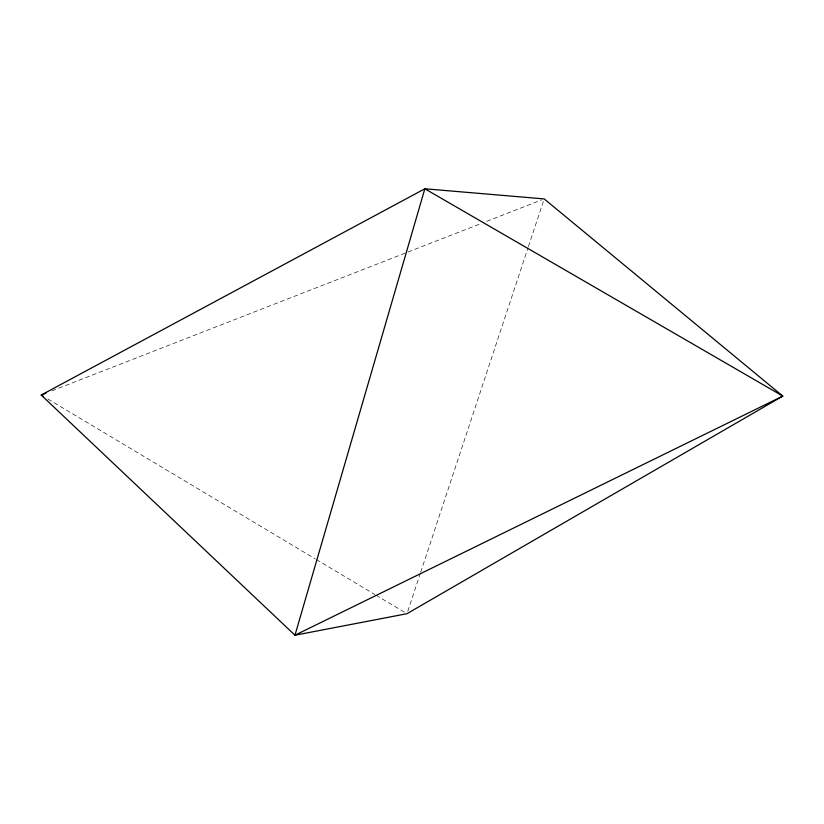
<?xml version="1.0" encoding="UTF-8"?>
<svg xmlns="http://www.w3.org/2000/svg" width="824" height="824" viewBox="0 0 824 824"><rect width="100%" height="100%" fill="white"/><g stroke="black" fill="none" stroke-linecap="round" stroke-linejoin="round"><path stroke-width="0.62" stroke-dasharray="4.12 3.09" d="M407.777 611.274L420.292 573.452M420.693 572.227L528.05 247.715M528.452 246.489L543.387 201.355M51.974 390.834L480.722 223.665M486.706 221.326L541.801 199.851M47.833 399.001L315.252 558.878M316.364 559.537L374.93 594.547M376.032 595.216L404.769 612.386"/><path stroke-width="1.24" d="M45.989 393.172L41.2 395.036L294.961 635.222L406.974 613.705L782.8 396.097L544.19 198.914L424.844 188.778L41.2 395.036L43.414 396.354M424.844 188.778L294.961 635.222L782.8 396.097L424.844 188.778"/></g></svg>
